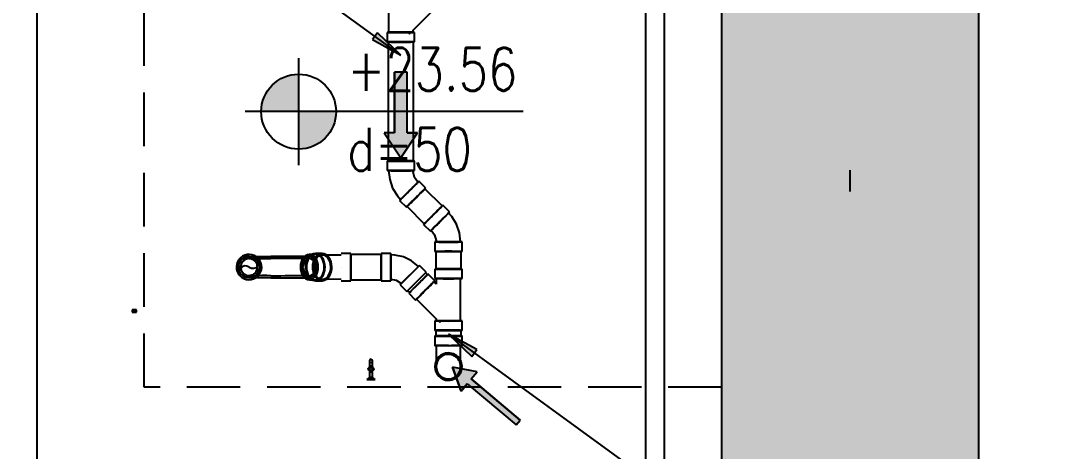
# Model space of a CAD drawing. Header units: inches. Extents: x 400392 to 401495, y 4543971 to 4544133.
# Drawn here: x 400863.568 to 400868.444, y 4544068.634 to 4544070.643 of the extents above; entities that cross this region are included whole.
import ezdxf

# ---------------------------------------------------------------- set-up
doc = ezdxf.new("R2010")
doc.units = ezdxf.units.IN
doc.header["$MEASUREMENT"] = 0
for name, pattern in [('AKS', [3, 2.5, -0.25, 0, -0.25]), ('CONTINU', [0]), ('HIDDEN', [0.375, 0.25, -0.125])]:
    doc.linetypes.add(name, pattern=pattern)
doc.layers.add('A-DETL-GENF', color=92, linetype='Continuous', lineweight=9)
for name, color, linetype in [('aks prota', 2, 'AKS'), ('kiriş prota', 6, 'Continuous'), ('kolon tarama prota', 252, 'Continuous'), ('perde prota', 1, 'Continuous'), ('st-s_level (kot)', 6, 'Continuous'), ('st-s_levelmark (kot işareti)', 4, 'Continuous')]:
    doc.layers.add(name, color=color, linetype=linetype)
doc.styles.add('OLCU', font='romanstw.shx')

# ---------------------------------------------------------------- blocks, each defined once
blk = doc.blocks.new('+24.06 mekanik')
at = {"layer": 'kolon tarama prota'}
for points in [[(105155.2, 204507.7), (105005.2, 204527.4), (105005.2, 204487.9)], [(105437.2, 204119.5), (105305.3, 204168.3), (105344.2, 204196.6), (105177.8, 204425.5), (105226.4, 204460.7), (105392.7, 204231.8), (105431.5, 204260)], [(106100.6, 203584.1), (106250.6, 203564.4), (106250.6, 203603.9)], [(106207.1, 203470), (106313.1, 203521.7), (106310.1, 203477.9), (106608.2, 203457.1), (106606.1, 203427.1), (106308, 203447.9), (106304.9, 203404)]]:
    blk.add_hatch(color=253, dxfattribs=at).paths.add_polyline_path(points, flags=0)
at = {"layer": 'kolon tarama prota', "color": 253}
for p, q in [((114612, 193586.7), (105111.7, 206662.9)), ((105039.7, 206610.6), (114540.1, 193534.5)), ((105133, 204635.4), (105153.3, 204763.4)), ((104930.5, 204719.7), (105046.6, 204559.9)), ((105139.1, 204627.1), (105133, 204635.4)), ((105170.6, 204595), (105144.4, 204630.9)), ((105120.2, 204613.7), (105120.5, 204613.2)), ((105129.3, 204612), (105130.8, 204621)), ((105493.7, 204142.2), (105166.7, 204592.2)), ((105155.2, 204507.7), (105005.2, 204527.4)), ((105005.2, 204527.4), (105005.2, 204487.9)), ((105041.3, 204556), (105067.4, 204520)), ((105155.2, 204507.7), (103022.6, 204507.7)), ((105005.2, 204487.9), (105155.2, 204507.7)), ((105071.2, 204522.8), (105398.2, 204072.8)), ((105226.4, 204460.7), (105177.8, 204425.5)), ((105226.4, 204460.7), (105177.8, 204425.5)), ((105392.7, 204231.8), (105226.4, 204460.7)), ((105392.7, 204231.8), (105226.4, 204460.7)), ((105177.8, 204425.5), (105344.2, 204196.6)), ((105344.2, 204196.6), (105177.8, 204425.5)), ((105431.5, 204260), (105392.7, 204231.8)), ((105392.7, 204231.8), (105431.5, 204260)), ((105437.2, 204119.5), (105431.5, 204260)), ((105431.5, 204260), (105437.2, 204119.5)), ((105344.2, 204196.6), (105305.3, 204168.3)), ((105344.2, 204196.6), (105305.3, 204168.3)), ((105305.3, 204168.3), (105437.2, 204119.5)), ((105305.3, 204168.3), (105437.2, 204119.5)), ((105523.6, 204109), (105497.5, 204145)), ((105394.4, 204070), (105420.5, 204034.1)), ((105613.5, 204073.9), (105569.6, 204080.8)), ((105725.3, 204051.4), (105612.8, 204069.2)), ((105770, 204049.1), (105726.1, 204056.1)), ((105549.6, 203954.9), (105593.6, 203948)), ((105594.3, 203952.6), (105706.8, 203934.8)), ((105925.2, 203934), (105899.1, 203970)), ((105706.1, 203930.1), (105750, 203923.2)), ((105796, 203895), (105822.1, 203859.1)), ((105969.7, 203864.7), (105921.4, 203931.2)), ((105825.9, 203861.8), (105874.2, 203795.3)), ((105999.7, 203831.5), (105973.6, 203867.5)), ((106110.4, 203667.9), (105994.3, 203827.6)), ((105802.5, 203764.6), (105782.6, 203638.6)), ((105782.6, 203638.6), (105802.5, 203764.6)), ((105801.5, 203758.1), (105783.6, 203645.2)), ((105783.6, 203645.2), (105801.5, 203758.1)), ((105846.4, 203757.6), (105802.5, 203764.6)), ((105846.4, 203757.6), (105826.5, 203631.7)), ((105826.5, 203631.7), (105846.4, 203757.6)), ((105845.7, 203752.9), (105836.5, 203694.7)), ((105836.5, 203694.7), (105845.7, 203752.9)), ((105858.2, 203751), (105845.7, 203752.9)), ((105858.2, 203751), (105849, 203692.7)), ((105849, 203692.7), (105858.2, 203751)), ((105902.9, 203748.7), (105858.9, 203755.6)), ((105870.4, 203792.5), (105896.5, 203756.6)), ((105901.9, 203760.5), (105916.9, 203739.8)), ((105627.8, 203700.6), (105512.8, 203617)), ((105660.9, 203730.6), (105625, 203704.4)), ((105625, 203704.4), (105699.9, 203601.3)), ((105699.9, 203601.3), (105625, 203704.4)), ((105660.9, 203730.6), (105735.9, 203627.4)), ((105735.9, 203627.4), (105660.9, 203730.6)), ((105664.8, 203725.2), (105732, 203632.8)), ((105732, 203632.8), (105664.8, 203725.2)), ((105916.9, 203739.8), (105901.8, 203742.2)), ((105836.5, 203694.7), (105827.2, 203636.4)), ((105827.2, 203636.4), (105836.5, 203694.7)), ((105849, 203692.7), (105839.7, 203634.4)), ((105839.7, 203634.4), (105849, 203692.7)), ((106141.9, 203635.8), (106115.8, 203671.7)), ((105510, 203620.9), (105474.1, 203594.7)), ((105582.2, 203521.6), (105697.2, 203605.1)), ((105699.9, 203601.3), (105735.9, 203627.4)), ((105782.6, 203638.6), (105826.5, 203631.7)), ((105827.2, 203636.4), (105839.7, 203634.4)), ((105839, 203629.7), (105882.9, 203622.8)), ((105883.9, 203629.3), (106011.9, 203609)), ((106011.9, 203609), (106018, 203600.7)), ((106026.3, 203606.7), (106035.3, 203605.3)), ((106036.9, 203614.1), (106036.5, 203614.6)), ((106250.6, 203603.9), (106100.6, 203584.1)), ((106153.5, 203611.8), (106138.1, 203633)), ((106183.4, 203578.6), (106157.3, 203614.6)), ((106250.6, 203564.4), (106250.6, 203603.9)), ((105547.5, 203569.3), (105547.5, 203569.3)), ((105547.5, 203569.3), (105547.5, 203569.3)), ((106012.6, 203596.8), (106038.7, 203560.8)), ((106042.6, 203563.6), (106058, 203542.4)), ((106100.6, 203584.1), (106250.6, 203564.4)), ((106100.6, 203584.1), (109400.1, 203584.1)), ((105379, 203519.8), (105356.1, 203503.1)), ((105401.7, 203542.2), (105376.3, 203523.7)), ((105511.6, 203543.2), (105511.5, 203543.2)), ((105511.5, 203543.2), (105511.6, 203543.2)), ((105511.6, 203543.1), (105511.5, 203543.2)), ((105511.5, 203543.2), (105511.6, 203543.1)), ((105549, 203491.6), (105585, 203517.7)), ((106054.2, 203539.6), (106080.3, 203503.7)), ((106313.1, 203521.7), (106207.1, 203470)), ((106313.1, 203521.7), (106207.1, 203470)), ((106310.1, 203477.9), (106313.1, 203521.7)), ((106310.1, 203477.9), (106313.1, 203521.7)), ((105361.5, 203495.9), (105322.3, 203467.4)), ((105367.4, 203487.8), (105328.2, 203459.3)), ((106207.1, 203470), (106304.9, 203404)), ((106304.9, 203404), (106207.1, 203470)), ((106608.2, 203457.1), (106310.1, 203477.9)), ((106310.1, 203477.9), (106608.2, 203457.1)), ((106606.1, 203427.1), (106608.2, 203457.1)), ((106606.1, 203427.1), (106608.2, 203457.1)), ((105253.7, 203417.5), (105216.4, 203390.5)), ((105259.5, 203409.5), (105222.3, 203382.4)), ((105375.2, 203394.6), (105414.4, 203423.1)), ((105381.1, 203386.5), (105420.3, 203415)), ((105425.6, 203407.7), (105448.5, 203424.4)), ((105451.2, 203420.5), (105476.7, 203439)), ((106304.9, 203404), (106308, 203447.9)), ((106308, 203447.9), (106304.9, 203404)), ((106308, 203447.9), (106606.1, 203427.1)), ((106308, 203447.9), (106606.1, 203427.1)), ((105269.4, 203317.7), (105306.6, 203344.7)), ((105275.2, 203309.6), (105312.4, 203336.6)), ((105909.7, 203244.6), (105896.5, 203262.7)), ((105884.4, 203253.9), (105897.5, 203235.8)), ((105897.5, 203235.8), (105920.8, 203203.8)), ((105932.9, 203212.7), (105909.7, 203244.6)), ((105916.5, 203188.4), (105948.9, 203211.9)), ((105948.9, 203211.9), (105916.5, 203188.4)), ((105920.8, 203203.8), (105932.9, 203212.7)), ((105932.9, 203212.7), (105920.8, 203203.8)), ((105932.9, 203212.7), (105920.8, 203203.8)), ((105920.8, 203203.8), (105932.9, 203212.7)), ((105948.9, 203211.9), (105932.9, 203212.7)), ((105920.8, 203203.8), (105916.5, 203188.4)), ((104855.3, 202819.1), (104839.1, 202807.4)), ((104839.1, 202807.4), (104855.3, 202819.1)), ((104839.1, 202807.4), (104845, 202799.3)), ((104861.2, 202811), (104845, 202799.3)), ((104845, 202799.3), (104861.2, 202811)), ((104861.2, 202811), (104855.3, 202819.1))]:
    blk.add_line(p, q, dxfattribs=at)
at = {"layer": 'kolon tarama prota', "color": 253, "flags": 128}
for points in [[(105568.6, 204074.3), (105543.1, 204083.1), (105522.2, 204100.2), (105518.3, 204105.1)], [(105893.8, 203966.1), (105865, 203997.5), (105830.1, 204021.9), (105790.6, 204037.8), (105768.9, 204042.6)], [(105425.8, 204037.9), (105454.6, 204006.5), (105489.5, 203982.1), (105529, 203966.2), (105550.7, 203961.4)], [(105751, 203929.7), (105776.5, 203920.9), (105797.4, 203903.8), (105801.3, 203898.9)], [(105801.5, 203758.1), (105759.8, 203759.9), (105718.8, 203752.2), (105680.6, 203735.5), (105664.8, 203725.2)], [(105732, 203632.8), (105755.1, 203643.7), (105780.6, 203645.6), (105783.6, 203645.2)], [(105405.6, 203536.8), (105427.9, 203553), (105454, 203572), (105478, 203589.4)], [(106235.9, 203495.1), (106233.2, 203498.9), (106225.1, 203510), (106212.5, 203527.4), (106196.6, 203549.3), (106178.9, 203573.7), (106178.1, 203574.7)], [(106085.6, 203507.6), (106103.4, 203483.1), (106119.4, 203461), (106132.2, 203443.5), (106140.5, 203432.1), (106143.5, 203427.9), (106143.5, 203427.9)], [(105322.3, 203467.4), (105306.3, 203455.8), (105287.4, 203442.1), (105268.6, 203428.4), (105253.7, 203417.5)], [(105328.2, 203459.3), (105312.2, 203447.7), (105293.3, 203434), (105274.5, 203420.3), (105259.5, 203409.5)], [(105545.2, 203496.9), (105517.4, 203476.8), (105491.8, 203458.1), (105472.8, 203444.3)], [(105133.6, 203330.3), (105137.4, 203333.1), (105148.2, 203340.9), (105164.3, 203352.6), (105183.2, 203366.4), (105202, 203380), (105216.4, 203390.5)], [(105139.5, 203322.2), (105143.3, 203325), (105154.1, 203332.8), (105170.2, 203344.6), (105189.1, 203358.3), (105207.9, 203371.9), (105222.3, 203382.4)], [(105306.6, 203344.7), (105322.6, 203356.4), (105341.4, 203370.1), (105360.2, 203383.7), (105375.2, 203394.6)], [(105312.4, 203336.6), (105328.4, 203348.3), (105347.3, 203362), (105366.1, 203375.6), (105381.1, 203386.5)], [(105192.4, 203249.4), (105172.5, 203240.8), (105150.9, 203241.3), (105131.5, 203251), (105118, 203268), (105113, 203289), (105117.3, 203310.2), (105130.2, 203327.6), (105133.6, 203330.3)], [(105139.5, 203322.2), (105127, 203307.4), (105123, 203288.5), (105128.3, 203269.9), (105141.7, 203256), (105160, 203250), (105179.1, 203253.2), (105186.5, 203257.5)], [(105133.6, 203330.3), (105153.4, 203338.9), (105175.1, 203338.4), (105194.5, 203328.7), (105207.9, 203311.8), (105213, 203290.7), (105208.6, 203269.5), (105195.7, 203252.1), (105192.4, 203249.4)], [(105186.5, 203257.5), (105198.9, 203272.3), (105203, 203291.2), (105197.7, 203309.8), (105184.3, 203323.7), (105165.9, 203329.7), (105146.9, 203326.5), (105139.5, 203322.2)], [(105269.4, 203317.7), (105253.3, 203306.1), (105234.5, 203292.4), (105215.7, 203278.7), (105199.9, 203267.3), (105189.7, 203259.8), (105186.5, 203257.5)], [(105275.2, 203309.6), (105259.2, 203298), (105240.3, 203284.3), (105221.6, 203270.6), (105205.8, 203259.2), (105195.5, 203251.7), (105192.4, 203249.4)], [(105875.6, 203266), (105878.2, 203262.4), (105884.4, 203253.9)], [(105896.5, 203262.7), (105890.2, 203271.4), (105887.7, 203274.8)]]:
    blk.add_lwpolyline(points, dxfattribs=at)
at = {"layer": 'kolon tarama prota', "color": 253}
for centre, radius, start, end in [((106189.7, 203461.5), 63.8, 126, 306), ((106189.7, 203461.5), 63.8, 126, 306), ((106189.7, 203461.5), 57.2, 126, 306), ((106189.7, 203461.5), 63.8, 306, 126), ((106189.7, 203461.5), 63.8, 306, 126), ((106189.7, 203461.5), 57.2, 306, 126), ((105163, 203289.9), 59, 0, 180), ((105163, 203289.9), 50, 126, 306), ((105163, 203289.9), 50, 126, 306), ((105163, 203289.9), 50, 126, 306), ((105163, 203289.9), 40, 126, 306), ((105163, 203289.9), 40, 126, 306), ((105163, 203289.9), 40, 126, 306), ((105163, 203289.9), 50, 306, 126), ((105163, 203289.9), 50, 306, 126), ((105163, 203289.9), 50, 306, 126), ((105163, 203289.9), 40, 306, 126), ((105163, 203289.9), 40, 306, 126), ((105163, 203289.9), 40, 306, 126), ((105163, 203319.4), 29.5, 270, 90), ((105163, 203289.9), 59, 180, 0), ((105163, 203260.4), 29.5, 90, 270), ((105881.6, 203270.4), 7.5, 36, 216), ((105881.6, 203270.4), 7.5, 216, 36), ((105903.6, 203240.2), 12.8, 206.2428, 225.7572), ((105903.6, 203240.2), 12.8, 126, 135.7572), ((105903.6, 203240.2), 9.09, 126, 306), ((105903.6, 203240.2), 12.8, 116.2428, 126), ((105903.6, 203240.2), 7.5, 126, 216), ((105903.6, 203240.2), 7.5, 216, 306), ((105903.6, 203240.2), 9.09, 306, 126), ((105903.6, 203240.2), 7.5, 36, 126), ((105903.6, 203240.2), 7.5, 306, 36), ((105903.6, 203240.2), 12.8, 296.2428, 306), ((105903.6, 203240.2), 12.8, 306, 315.7572), ((105903.6, 203240.2), 12.8, 26.2428, 45.7572)]:
    blk.add_arc(centre, radius, start, end, dxfattribs=at)
for centre, major_axis, ratio, start_param, end_param in [((105092.9, 204593.5), (51.6, 37.5), 0.009999, 0, 3.141593), ((105092.9, 204593.5), (51.6, 37.5), 0.009999, 3.141593, 6.283185), ((105092.9, 204593.5), (46.2, 33.6), 0.009999, 0, 3.141593), ((105092.9, 204593.5), (46.2, 33.6), 0.009999, 3.141593, 6.283185), ((105119, 204557.5), (51.6, 37.5), 0.009999, 0, 3.141593), ((105119, 204557.5), (51.6, 37.5), 0.009999, 3.141593, 6.283185), ((105119, 204557.5), (47.7, 34.7), 0.009999, 0, 1.570796), ((105119, 204557.5), (47.7, 34.7), 0.009999, 4.712389, 6.283185), ((105072.9, 204621), (-56.4, 8.9), 0.00707, 3.148663, 3.720859), ((105072.9, 204621), (-56.4, 8.9), 0.00707, 2.576467, 3.148663), ((105119, 204557.5), (47.7, 34.7), 0.009999, 1.570796, 3.141593), ((105119, 204557.5), (47.7, 34.7), 0.009999, 3.141593, 4.712389), ((105445.9, 204107.5), (51.6, 37.5), 0.009999, 6.28312, 9.424712), ((105445.9, 204107.5), (51.6, 37.5), 0.009999, 3.141527, 6.28312), ((105445.9, 204107.5), (47.7, 34.7), 0.009999, 0, 1.570796), ((105445.9, 204107.5), (47.7, 34.7), 0.009999, 4.712389, 6.283185), ((105445.9, 204107.5), (47.7, 34.7), 0.009999, 1.570796, 3.141593), ((105445.9, 204107.5), (47.7, 34.7), 0.009999, 3.141593, 4.712389), ((105472.1, 204071.5), (51.6, 37.5), 0.009999, 6.28312, 9.424712), ((105472.1, 204071.5), (51.6, 37.5), 0.009999, 3.141527, 6.28312), ((105472.1, 204071.5), (46.2, 33.6), 0.009999, 6.28312, 9.424712), ((105472.1, 204071.5), (46.2, 33.6), 0.009999, 3.141527, 6.28312), ((105559.6, 204017.9), (10, 63), 0.007024, 6.276068, 9.417661), ((105559.6, 204017.9), (10, 63), 0.007024, 3.134476, 6.276068), ((105559.6, 204017.9), (8.9, 56.4), 0.007024, 6.276068, 9.417661), ((105559.6, 204017.9), (8.9, 56.4), 0.007024, 3.134476, 6.276068), ((105603.5, 204010.9), (10, 63), 0.007024, 6.276068, 9.417661), ((105603.5, 204010.9), (10, 63), 0.007024, 3.134476, 6.276068), ((105603.5, 204010.9), (9.2, 58.3), 0.007024, 0, 1.570796), ((105603.5, 204010.9), (9.2, 58.3), 0.007024, 4.712389, 6.283185), ((105716.1, 203993.1), (10, 63), 0.007024, 6.275907, 9.4175), ((105716.1, 203993.1), (10, 63), 0.007024, 3.134314, 6.275907), ((105716.1, 203993.1), (9.2, 58.3), 0.007024, 0, 1.570796), ((105716.1, 203993.1), (9.2, 58.3), 0.007024, 4.712389, 6.283185), ((105760, 203986.1), (10, 63), 0.007024, 6.275907, 9.4175), ((105760, 203986.1), (10, 63), 0.007024, 3.134314, 6.275907), ((105760, 203986.1), (8.9, 56.4), 0.007024, 6.275907, 9.4175), ((105760, 203986.1), (8.9, 56.4), 0.007024, 3.134314, 6.275907), ((105603.5, 204010.9), (9.2, 58.3), 0.007024, 1.570796, 3.141593), ((105603.5, 204010.9), (9.2, 58.3), 0.007024, 3.141593, 4.712389), ((105716.1, 203993.1), (9.2, 58.3), 0.007024, 1.570796, 3.141593), ((105716.1, 203993.1), (9.2, 58.3), 0.007024, 3.141593, 4.712389), ((105847.5, 203932.5), (51.6, 37.5), 0.010113, 6.283005, 9.424598), ((105847.5, 203932.5), (51.6, 37.5), 0.010113, 3.141413, 6.283005), ((105847.5, 203932.5), (46.2, 33.6), 0.010113, 6.283005, 9.424598), ((105847.5, 203932.5), (46.2, 33.6), 0.010113, 3.141413, 6.283005), ((105873.7, 203896.5), (51.6, 37.5), 0.010113, 6.283005, 9.424598), ((105873.7, 203896.5), (51.6, 37.5), 0.010113, 3.141413, 6.283005), ((105873.7, 203896.5), (47.7, 34.7), 0.010113, 1.570796, 3.141593), ((105873.7, 203896.5), (47.7, 34.7), 0.010113, 3.141593, 4.712389), ((105873.7, 203896.5), (47.7, 34.7), 0.010113, 0, 1.570796), ((105873.7, 203896.5), (47.7, 34.7), 0.010113, 4.712389, 6.283185), ((105922, 203830), (51.6, 37.5), 0.009996, 0, 3.141593), ((105922, 203830), (51.6, 37.5), 0.009996, 3.141593, 6.283185), ((105922, 203830), (47.7, 34.7), 0.010113, 0, 1.570796), ((105922, 203830), (47.7, 34.7), 0.010113, 4.712389, 6.283185), ((105922, 203830), (47.7, 34.7), 0.010113, 1.570796, 3.141593), ((105922, 203830), (47.7, 34.7), 0.010113, 3.141593, 4.712389), ((105948.1, 203794.1), (51.6, 37.5), 0.009996, 0, 3.141593), ((105948.1, 203794.1), (51.6, 37.5), 0.009996, 3.141593, 6.283185), ((105948.1, 203794.1), (46.2, 33.6), 0.009996, 0, 3.141593), ((105948.1, 203794.1), (46.2, 33.6), 0.009996, 3.141593, 6.283185), ((105849, 203692.7), (10, 63), 0.007069, 6.276117, 9.417709), ((105849, 203692.7), (10, 63), 0.007069, 3.134524, 6.276117), ((105892.9, 203685.7), (10, 63), 0.007069, 6.276117, 9.417709), ((105892.9, 203685.7), (10, 63), 0.007069, 3.134524, 6.276117), ((105662.5, 203652.9), (-34.7, 47.7), 0.000005, 4.712389, 6.283185), ((105662.5, 203652.9), (-34.7, 47.7), 0.000005, 0, 1.570796), ((105892.9, 203685.7), (8.9, 56.4), 0.007069, 6.276117, 9.417709), ((105892.9, 203685.7), (8.9, 56.4), 0.007069, 3.134524, 6.276117), ((105662.5, 203652.9), (-34.7, 47.7), 0.000005, 3.141593, 4.712389), ((105662.5, 203652.9), (-34.7, 47.7), 0.000005, 1.570796, 3.141593), ((106064.2, 203634.3), (51.6, 37.5), 0.009996, 0, 3.141593), ((106064.2, 203634.3), (51.6, 37.5), 0.009996, 3.141593, 6.283185), ((106064.2, 203634.3), (46.2, 33.6), 0.009996, 0, 3.141593), ((106064.2, 203634.3), (46.2, 33.6), 0.009996, 3.141593, 6.283185), ((105547.5, 203569.3), (-34.7, 47.7), 0.000005, 0, 1.570796), ((105547.5, 203569.3), (-34.7, 47.7), 0.000005, 4.712389, 6.283185), ((106044.2, 203661.8), (8.9, 56.4), 0.007069, 2.562328, 3.134524), ((106044.2, 203661.8), (8.9, 56.4), 0.007069, 3.134524, 3.70672), ((106090.3, 203598.3), (51.6, 37.5), 0.009996, 0, 3.141593), ((106090.3, 203598.3), (51.6, 37.5), 0.009996, 3.141593, 6.283185), ((106090.3, 203598.3), (47.7, 34.7), 0.009996, 0, 1.570796), ((106090.3, 203598.3), (47.7, 34.7), 0.009996, 4.712389, 6.283185), ((106105.7, 203577.1), (51.6, 37.5), 0.009996, 4.712389, 7.853982), ((106105.7, 203577.1), (47.7, 34.7), 0.009996, 0, 1.570796), ((106105.7, 203577.1), (47.7, 34.7), 0.009996, 4.712389, 6.283185), ((105547.5, 203569.3), (-34.7, 47.7), 0.000005, 1.570796, 3.141593), ((105547.5, 203569.3), (-34.7, 47.7), 0.000005, 3.141593, 4.712389), ((106090.3, 203598.3), (47.7, 34.7), 0.009996, 1.570796, 3.141593), ((106090.3, 203598.3), (47.7, 34.7), 0.009996, 3.141593, 4.712389), ((106105.7, 203577.1), (51.6, 37.5), 0.009996, 1.570796, 4.712389), ((106105.7, 203577.1), (47.7, 34.7), 0.009996, 1.570796, 3.141593), ((106105.7, 203577.1), (47.7, 34.7), 0.009996, 3.141593, 4.712389), ((106131.9, 203541.1), (51.6, 37.5), 0.009996, 4.712389, 7.853982), ((106131.9, 203541.1), (46.2, 33.6), 0.009996, 4.712389, 7.853982), ((105390.9, 203455.4), (-34.7, 47.7), 0.707107, 0, 1.570796), ((105413.8, 203472.1), (-37.5, 51.6), 0.707107, 4.712766, 7.854358), ((105390.9, 203455.4), (-34.7, 47.7), 0.707107, 4.712389, 6.283185), ((105413.8, 203472.1), (-34.7, 47.7), 0.707107, 0, 1.570796), ((105390.9, 203455.4), (-29.4, 40.5), 0.707107, 3.141593, 6.283185), ((105413.8, 203472.1), (-34.7, 47.7), 0.707107, 4.712389, 6.283185), ((105439.2, 203490.6), (-37.5, 51.6), 0.707107, 4.712766, 7.854358), ((105439.2, 203490.6), (-33.6, 46.2), 0.707107, 4.712766, 7.854358), ((105439.2, 203490.6), (-37.5, 51.6), 0.707107, 1.571173, 4.712766), ((105439.2, 203490.6), (-33.6, 46.2), 0.707107, 1.571173, 4.712766), ((106131.9, 203541.1), (51.6, 37.5), 0.009996, 1.570796, 4.712389), ((106131.9, 203541.1), (46.2, 33.6), 0.009996, 1.570796, 4.712389), ((105390.9, 203455.4), (-29.4, 40.5), 0.707107, 0, 3.141593), ((105390.9, 203455.4), (23.5, -32.4), 0.707107, 3.141593, 6.283185), ((105390.9, 203455.4), (23.5, -32.4), 0.707107, 0, 3.141593), ((105413.8, 203472.1), (-37.5, 51.6), 0.707107, 1.571173, 4.712766), ((105390.9, 203455.4), (-34.7, 47.7), 0.707107, 3.141593, 4.712389), ((105413.8, 203472.1), (-34.7, 47.7), 0.707107, 3.141593, 4.712389), ((105390.9, 203455.4), (-34.7, 47.7), 0.707107, 1.570796, 3.141593), ((105413.8, 203472.1), (-34.7, 47.7), 0.707107, 1.570796, 3.141593)]:
    blk.add_ellipse(centre, major_axis=major_axis, ratio=ratio, start_param=start_param, end_param=end_param, dxfattribs=at)
for points, knots in [([(105892.1, 203234.5), (105892.2, 203234.9), (105892.3, 203235.4), (105892.5, 203236), (105892.6, 203236.3), (105892.6, 203236.6), (105892.7, 203236.8), (105892.7, 203237), (105892.8, 203237.1), (105892.8, 203237.4), (105892.9, 203237.7), (105893, 203238), (105893.1, 203238.3), (105893.1, 203238.4), (105893.1, 203238.5), (105893.1, 203238.6), (105893.1, 203238.7), (105893.2, 203238.8), (105893.2, 203239), (105893.3, 203239.3), (105893.4, 203239.7), (105893.5, 203240.2), (105893.6, 203240.8), (105893.6, 203241.3), (105893.7, 203241.6), (105893.7, 203241.8), (105893.8, 203242), (105893.8, 203242.3), (105893.9, 203242.8), (105894, 203243.3), (105894, 203243.9), (105894.1, 203244.3), (105894.1, 203244.6), (105894.1, 203244.8), (105894.1, 203244.9), (105894.1, 203245), (105894.1, 203245.1), (105894.2, 203245.2), (105894.2, 203245.3), (105894.2, 203245.6), (105894.2, 203246), (105894.2, 203246.2), (105894.3, 203246.5), (105894.3, 203246.7), (105894.3, 203246.9), (105894.3, 203247.1), (105894.3, 203247.4), (105894.3, 203247.7), (105894.4, 203248.3), (105894.4, 203248.8), (105894.4, 203249.2)], [-1, -1, -1, -1, -0.875, -0.84375, -0.8125, -0.78125, -0.765625, -0.75, -0.734375, -0.71875, -0.6875, -0.65625, -0.640625, -0.632812, -0.628906, -0.625, -0.621094, -0.617188, -0.609375, -0.59375, -0.578125, -0.5625, -0.53125, -0.515625, -0.507812, -0.5, -0.492188, -0.484375, -0.46875, -0.4375, -0.421875, -0.40625, -0.390625, -0.382812, -0.378906, -0.375, -0.371094, -0.367188, -0.359375, -0.34375, -0.3125, -0.28125, -0.265625, -0.25, -0.234375, -0.21875, -0.1875, -0.15625, -0.125, 0, 0, 0, 0]), ([(105909.3, 203228.7), (105908.9, 203228.8), (105908.5, 203228.9), (105907.8, 203229.1), (105907.5, 203229.2), (105907.3, 203229.3), (105907, 203229.3), (105906.8, 203229.4), (105906.7, 203229.4), (105906.4, 203229.5), (105906.2, 203229.5), (105905.8, 203229.6), (105905.5, 203229.7), (105905.4, 203229.7), (105905.3, 203229.7), (105905.2, 203229.8), (105905.1, 203229.8), (105905, 203229.8), (105904.8, 203229.8), (105904.5, 203229.9), (105904.1, 203230), (105903.6, 203230.1), (105903, 203230.2), (105902.5, 203230.3), (105902.2, 203230.3), (105902, 203230.4), (105901.8, 203230.4), (105901.6, 203230.4), (105901.1, 203230.5), (105900.5, 203230.6), (105899.9, 203230.6), (105899.5, 203230.7), (105899.2, 203230.7), (105899, 203230.7), (105898.9, 203230.8), (105898.8, 203230.8), (105898.8, 203230.8), (105898.7, 203230.8), (105898.5, 203230.8), (105898.2, 203230.8), (105897.9, 203230.9), (105897.6, 203230.9), (105897.3, 203230.9), (105897.1, 203230.9), (105897, 203230.9), (105896.7, 203230.9), (105896.4, 203230.9), (105896.1, 203231), (105895.5, 203231), (105895, 203231), (105894.6, 203231)], [-1, -1, -1, -1, -0.875, -0.84375, -0.8125, -0.78125, -0.765625, -0.75, -0.734375, -0.71875, -0.6875, -0.65625, -0.640625, -0.632812, -0.628906, -0.625, -0.621094, -0.617188, -0.609375, -0.59375, -0.578125, -0.5625, -0.53125, -0.515625, -0.507812, -0.5, -0.492188, -0.484375, -0.46875, -0.4375, -0.421875, -0.40625, -0.390625, -0.382812, -0.378906, -0.375, -0.371094, -0.367188, -0.359375, -0.34375, -0.3125, -0.28125, -0.265625, -0.25, -0.234375, -0.21875, -0.1875, -0.15625, -0.125, 0, 0, 0, 0]), ([(105897.5, 203235.8), (105897.3, 203236.1), (105896.9, 203236.8), (105896.5, 203237.6), (105896.3, 203238.4), (105896.2, 203238.9), (105896.1, 203239.4), (105896.1, 203239.8), (105896.1, 203240.1), (105896.1, 203240.5), (105896.1, 203240.9), (105896.2, 203241.4), (105896.3, 203242), (105896.4, 203242.4), (105896.5, 203242.7), (105896.6, 203243), (105896.8, 203243.5), (105897.1, 203244), (105897.5, 203244.7), (105898, 203245.2), (105898.6, 203245.8), (105899.2, 203246.3), (105899.9, 203246.7), (105900.6, 203247.1), (105901.3, 203247.4), (105902, 203247.6), (105902.6, 203247.7), (105903.1, 203247.7), (105903.4, 203247.7), (105903.8, 203247.7), (105904.2, 203247.7), (105904.8, 203247.6), (105905.3, 203247.5), (105905.7, 203247.4), (105906, 203247.3), (105906.3, 203247.2), (105906.6, 203247.1), (105907.1, 203246.9), (105907.6, 203246.6), (105908.2, 203246.1), (105909, 203245.5), (105909.4, 203244.9), (105909.7, 203244.6)], [0, 0, 0, 0, 0.055556, 0.111111, 0.138889, 0.166667, 0.194444, 0.208333, 0.222222, 0.236111, 0.25, 0.277778, 0.305556, 0.319444, 0.333333, 0.347222, 0.361111, 0.388889, 0.416667, 0.444444, 0.472222, 0.5, 0.527778, 0.555556, 0.583333, 0.611111, 0.638889, 0.652778, 0.666667, 0.680556, 0.694444, 0.722222, 0.75, 0.763889, 0.777778, 0.791667, 0.805556, 0.833333, 0.861111, 0.888889, 0.944444, 1, 1, 1, 1]), ([(105909.7, 203244.6), (105909.9, 203244.3), (105910.3, 203243.7), (105910.7, 203242.8), (105910.9, 203242.1), (105911, 203241.5), (105911.1, 203241), (105911.1, 203240.6), (105911.1, 203240.3), (105911.1, 203240), (105911.1, 203239.6), (105911, 203239), (105910.9, 203238.5), (105910.8, 203238.1), (105910.7, 203237.7), (105910.5, 203237.4), (105910.4, 203237), (105910.1, 203236.4), (105909.7, 203235.8), (105909.2, 203235.2), (105908.6, 203234.7), (105908, 203234.2), (105907.3, 203233.7), (105906.6, 203233.3), (105905.9, 203233.1), (105905.2, 203232.9), (105904.6, 203232.8), (105904.1, 203232.7), (105903.8, 203232.7), (105903.4, 203232.7), (105903, 203232.7), (105902.4, 203232.8), (105901.9, 203232.9), (105901.5, 203233), (105901.2, 203233.1), (105900.9, 203233.2), (105900.5, 203233.4), (105900.1, 203233.6), (105899.6, 203233.9), (105898.9, 203234.3), (105898.2, 203234.9), (105897.8, 203235.5), (105897.5, 203235.8)], [0, 0, 0, 0, 0.055556, 0.111111, 0.138889, 0.166667, 0.194444, 0.208333, 0.222222, 0.236111, 0.25, 0.277778, 0.305556, 0.319444, 0.333333, 0.347222, 0.361111, 0.388889, 0.416667, 0.444444, 0.472222, 0.5, 0.527778, 0.555556, 0.583333, 0.611111, 0.638889, 0.652778, 0.666667, 0.680556, 0.694444, 0.722222, 0.75, 0.763889, 0.777778, 0.791667, 0.805556, 0.833333, 0.861111, 0.888889, 0.944444, 1, 1, 1, 1]), ([(105897.9, 203251.7), (105898.3, 203251.6), (105898.7, 203251.5), (105899.3, 203251.3), (105899.7, 203251.3), (105899.9, 203251.2), (105900.2, 203251.1), (105900.3, 203251.1), (105900.5, 203251), (105900.7, 203251), (105901, 203250.9), (105901.4, 203250.8), (105901.7, 203250.8), (105901.8, 203250.7), (105901.9, 203250.7), (105902, 203250.7), (105902.1, 203250.7), (105902.2, 203250.6), (105902.4, 203250.6), (105902.7, 203250.5), (105903.1, 203250.5), (105903.6, 203250.4), (105904.2, 203250.3), (105904.7, 203250.2), (105905, 203250.1), (105905.2, 203250.1), (105905.4, 203250.1), (105905.6, 203250), (105906.1, 203249.9), (105906.7, 203249.9), (105907.3, 203249.8), (105907.7, 203249.8), (105908, 203249.7), (105908.2, 203249.7), (105908.3, 203249.7), (105908.4, 203249.7), (105908.4, 203249.7), (105908.5, 203249.7), (105908.7, 203249.6), (105909, 203249.6), (105909.3, 203249.6), (105909.6, 203249.6), (105909.9, 203249.6), (105910, 203249.5), (105910.2, 203249.5), (105910.5, 203249.5), (105910.7, 203249.5), (105911.1, 203249.5), (105911.7, 203249.4), (105912.2, 203249.4), (105912.6, 203249.4)], [-1, -1, -1, -1, -0.875, -0.84375, -0.8125, -0.78125, -0.765625, -0.75, -0.734375, -0.71875, -0.6875, -0.65625, -0.640625, -0.632812, -0.628906, -0.625, -0.621094, -0.617188, -0.609375, -0.59375, -0.578125, -0.5625, -0.53125, -0.515625, -0.507812, -0.5, -0.492188, -0.484375, -0.46875, -0.4375, -0.421875, -0.40625, -0.390625, -0.382812, -0.378906, -0.375, -0.371094, -0.367188, -0.359375, -0.34375, -0.3125, -0.28125, -0.265625, -0.25, -0.234375, -0.21875, -0.1875, -0.15625, -0.125, 0, 0, 0, 0]), ([(105915.1, 203245.9), (105915, 203245.6), (105914.9, 203245.1), (105914.7, 203244.5), (105914.6, 203244.2), (105914.6, 203243.9), (105914.5, 203243.7), (105914.4, 203243.5), (105914.4, 203243.3), (105914.3, 203243.1), (105914.3, 203242.8), (105914.2, 203242.4), (105914.1, 203242.2), (105914.1, 203242), (105914.1, 203241.9), (105914.1, 203241.8), (105914, 203241.8), (105914, 203241.6), (105914, 203241.5), (105913.9, 203241.2), (105913.8, 203240.8), (105913.7, 203240.2), (105913.6, 203239.6), (105913.5, 203239.1), (105913.5, 203238.9), (105913.5, 203238.7), (105913.4, 203238.5), (105913.4, 203238.2), (105913.3, 203237.7), (105913.2, 203237.1), (105913.2, 203236.5), (105913.1, 203236.1), (105913.1, 203235.8), (105913.1, 203235.6), (105913.1, 203235.5), (105913.1, 203235.5), (105913, 203235.4), (105913, 203235.3), (105913, 203235.1), (105913, 203234.8), (105913, 203234.5), (105912.9, 203234.2), (105912.9, 203234), (105912.9, 203233.8), (105912.9, 203233.6), (105912.9, 203233.4), (105912.9, 203233.1), (105912.9, 203232.7), (105912.8, 203232.1), (105912.8, 203231.6), (105912.8, 203231.3)], [-1, -1, -1, -1, -0.875, -0.84375, -0.8125, -0.78125, -0.765625, -0.75, -0.734375, -0.71875, -0.6875, -0.65625, -0.640625, -0.632812, -0.628906, -0.625, -0.621094, -0.617188, -0.609375, -0.59375, -0.578125, -0.5625, -0.53125, -0.515625, -0.507812, -0.5, -0.492188, -0.484375, -0.46875, -0.4375, -0.421875, -0.40625, -0.390625, -0.382812, -0.378906, -0.375, -0.371094, -0.367188, -0.359375, -0.34375, -0.3125, -0.28125, -0.265625, -0.25, -0.234375, -0.21875, -0.1875, -0.15625, -0.125, 0, 0, 0, 0])]:
    blk.add_open_spline(points, degree=3, knots=knots, dxfattribs=at)
for points in [[(105894.4, 203249.2), (105894.3, 203246.6), (105893.9, 203241.6), (105892.8, 203236.8), (105892.1, 203234.5)], [(105894.6, 203231), (105897.2, 203231), (105902.2, 203230.5), (105907, 203229.4), (105909.3, 203228.7)], [(105912.6, 203249.4), (105910, 203249.5), (105904.9, 203250), (105900.2, 203251.1), (105897.9, 203251.7)], [(105912.8, 203231.3), (105912.9, 203233.8), (105913.3, 203238.9), (105914.4, 203243.6), (105915.1, 203245.9)]]:
    blk.add_open_spline(points, degree=3, dxfattribs=at)
blk = doc.blocks.new('PLAN_KOT')
at = {"layer": 'st-s_levelmark (kot işareti)'}
h = blk.add_hatch(color=256, dxfattribs=at)
h.paths.add_polyline_path([(0, 17.5, 0.414214), (-17.5, 0), (0, 0)])
h.paths.add_polyline_path([(17.5, 0), (0, 0), (0, -17.5, 0.414214)])
for p, q in [((0, 25), (0, -25)), ((105, 0), (-25, 0))]:
    blk.add_line(p, q, dxfattribs=at)
blk.add_circle((0, 0), 17.5, dxfattribs=at)
at = {"layer": 'st-s_level (kot)', "color": 6, "style": 'OLCU', "width": 0.8}
for tag, p in [('KOT', (22.67, 9.78)), ('DÖŞEME_KALINLIĞI', (22.67, -27.63))]:
    blk.add_attdef(tag, p, '', height=20, dxfattribs=at)

msp = doc.modelspace()

# ---------------------------------------------------------------- hatches: boundary and pattern name
at = {"layer": 'kolon tarama prota'}
h = msp.add_hatch(color=256, dxfattribs=at)
h.dxf.hatch_style = 1
h.paths.add_polyline_path([(400868.0437, 4544074.1433), (400840.9587, 4544074.1433), (400840.9587, 4544074.5433), (400839.9587, 4544074.5433), (400839.9587, 4544074.1433), (400832.7587, 4544074.1433), (400832.7587, 4544074.5433), (400831.7587, 4544074.5433), (400831.7587, 4544074.1433), (400818.3473, 4544074.1433), (400820.4119, 4544072.6433), (400866.8437, 4544072.6433), (400866.8437, 4544047.7433), (400854.9952, 4544047.7433), (400854.9952, 4544045.9433), (400855.9952, 4544045.9433), (400855.9952, 4544046.2433), (400868.0437, 4544046.2433), (400868.0437, 4544049.2874), (400868.4437, 4544049.2874), (400868.4437, 4544050.2874), (400868.0457, 4544050.2874), (400868.0457, 4544056.1374), (400868.4437, 4544056.1374), (400868.4437, 4544057.1374), (400868.0437, 4544057.1374)])

# ---------------------------------------------------------------- linework, layer by layer
at = {"layer": 'aks prota', "ltscale": 10}
msp.add_line((400867.4437, 4544042.3464), (400867.4437, 4544077.2197), dxfattribs=at)
at = {"layer": 'kiriş prota'}
msp.add_lwpolyline([(400866.8437, 4544068.4333), (400863.6437, 4544068.4333), (400863.6437, 4544072.6433)], dxfattribs=at)
at = {"layer": 'kiriş prota', "linetype": 'HIDDEN'}
msp.add_lwpolyline([(400866.8437, 4544068.9333), (400864.1437, 4544068.9333), (400864.1437, 4544072.6433)], dxfattribs=at)
at = {"layer": 'perde prota'}
msp.add_lwpolyline([(400868.0437, 4544074.1433), (400868.0437, 4544057.1374), (400868.4437, 4544057.1374), (400868.4437, 4544056.1374), (400868.0457, 4544056.1374), (400868.0457, 4544050.2874), (400868.4437, 4544050.2874), (400868.4437, 4544049.2874), (400868.0437, 4544049.2874), (400868.0437, 4544046.2433), (400855.9952, 4544046.2433), (400855.9952, 4544045.9433), (400854.9952, 4544045.9433), (400854.9952, 4544047.7433), (400866.8437, 4544047.7433), (400866.8437, 4544072.6433), (400820.4119, 4544072.6433), (400818.3473, 4544074.1433), (400831.7587, 4544074.1433)], dxfattribs=at)

# ---------------------------------------------------------------- block references
at = {"layer": 'A-DETL-GENF', "xscale": 0.001, "yscale": 0.001, "zscale": 0.001, "rotation": 323.9999999999982}
msp.add_blockref('+24.06 mekanik', (400660.0652, 4543966.8416), dxfattribs=at)
at = {"layer": 'st-s_level (kot)', "linetype": 'CONTINU', "ltscale": 0.1, "xscale": 0.01, "yscale": 0.01, "zscale": 0.01}
msp.add_blockref('PLAN_KOT', (400864.8663, 4544070.2192), dxfattribs=at).add_auto_attribs({'KOT': '+23.56', 'DÖŞEME_KALINLIĞI': 'd=50'})

doc.saveas('drawing.dxf')
